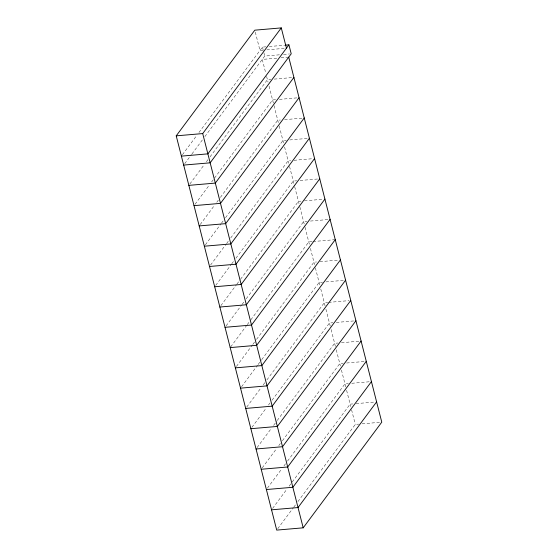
<?xml version="1.0" encoding="UTF-8"?>
<svg xmlns="http://www.w3.org/2000/svg" width="558" height="558" viewBox="0 0 558 558"><rect width="100%" height="100%" fill="white"/><g stroke="black" fill="none" stroke-linecap="round" stroke-linejoin="round"><path stroke-width="0.42" stroke-dasharray="2.79 2.09" d="M182.431 154.733L196.981 135.162M198.969 132.49L262.455 47.116L265.866 46.823M184.712 163.696L191.471 154.601M191.952 153.959L202.903 139.228M204.87 136.584L264.736 56.072L280.109 54.754M189.88 183.973L204.354 164.505M206.425 161.729L207.974 159.644M210.045 156.861L267.421 79.689L270.839 79.396M195.049 204.256L209.522 184.789M211.594 182.006L272.59 99.966L276.008 99.673M200.217 224.532L214.691 205.065M216.762 202.282L218.311 200.196M220.382 197.42L277.758 120.249L280.325 120.026M205.386 244.809L220.898 223.953M221.414 223.256L223.479 220.48M225.551 217.697L282.934 140.525L286.345 140.232M210.554 265.085L226.067 244.23M226.583 243.539L228.647 240.756M230.719 237.973L288.102 160.802L290.662 160.585M215.723 285.368L231.235 264.513M231.751 263.815L233.816 261.032M235.888 258.249L293.271 181.085L296.689 180.792M220.891 305.644L236.404 284.789M236.92 284.092L240.024 279.921M240.54 279.223L298.439 201.361L300.999 201.138M226.06 325.921L241.572 305.066M242.088 304.375L244.16 301.592M246.224 298.809L303.608 221.638L307.026 221.345M230.712 346.895L246.741 325.349M247.257 324.651L250.361 320.48M250.877 319.783L308.776 241.921L312.194 241.628M236.404 366.48L252.425 344.928M252.941 344.23L254.497 342.145M256.561 339.369L313.945 262.197L316.505 261.974M241.572 386.757L257.594 365.204M258.11 364.514L261.214 360.342M261.73 359.645L319.113 282.474L322.531 282.181M246.741 407.04L261.214 387.573M263.278 384.79L264.834 382.704M266.898 379.921L324.282 302.75L327.699 302.457M251.909 427.316L266.382 407.849M268.454 405.066L270.002 402.981M272.067 400.205L329.45 323.033L332.868 322.74M257.078 447.593L271.551 428.125M273.622 425.349L276.719 421.178M277.235 420.481L334.619 343.31L338.036 343.017M262.246 467.876L276.719 448.409M278.791 445.626L280.339 443.54M282.404 440.757L339.787 363.586L343.205 363.293M267.415 488.152L281.888 468.685M283.959 465.902L285.508 463.817M287.579 461.041L344.956 383.869L348.373 383.576M272.583 508.429L287.056 488.961M289.128 486.185L291.708 482.705M292.225 482.014L350.124 404.145L352.691 403.929M277.751 528.712L293.264 507.85M293.78 507.159L295.845 504.376M297.916 501.593L355.293 424.422L358.71 424.129M269.284 46.53L284.664 45.205M263.39 50.157L259.972 50.45L255.215 31.792M266.808 49.864L284.74 48.323M283.527 54.461L289.504 53.952M276.775 58.165L262.253 59.413L265.768 73.203M281.044 57.802L288.737 57.139M274.257 79.103L292.197 77.562M279.425 99.38L297.365 97.845M284.594 119.663L302.534 118.122M289.762 139.939L307.702 138.398M294.08 160.292L312.871 158.681M300.099 180.499L318.039 178.958M304.417 200.845L323.208 199.234M310.436 221.052L328.376 219.517M313.045 241.551L334.402 239.717M319.922 261.681L338.713 260.07M325.949 281.888L344.739 280.276M328.55 302.387L349.05 300.629M336.286 322.447L354.225 320.906M341.454 342.724L359.394 341.182M346.623 363L364.562 361.465M351.791 383.283L369.731 381.742M356.109 403.636L374.899 402.018M362.128 423.836L380.068 422.301M262.455 47.116L263.697 51.999M263.906 52.815L264.736 56.072M266.598 76.446L268.042 82.124M269.075 86.176L273.832 104.834M274.041 105.643L278.379 122.676M279.209 125.927L283.757 143.769M284.587 147.012L288.723 163.236M289.546 166.479L294.512 185.947M294.715 186.763L299.681 206.23M299.883 207.039L304.849 226.506M305.052 227.315L309.599 245.164M310.429 248.408L314.566 264.631M315.389 267.875L319.943 285.717M320.766 288.967L325.112 306M325.935 309.244L330.28 326.277M331.103 329.52L335.449 346.553M336.272 349.796L340.408 366.02M341.44 370.08L345.786 387.113M346.609 390.356L350.745 406.58M351.575 409.823L355.293 424.422"/><path stroke-width="0.84" d="M288.737 57.139L381.777 422.155L303.196 527.826L276.719 530.1L176.223 135.845L254.804 30.174L281.281 27.9L286.449 48.176M176.223 135.845L202.707 133.578L281.281 27.9M183.68 165.084L210.157 162.817L291.213 53.805L288.932 44.842L207.876 153.855L181.392 156.128M293.906 77.416L215.325 183.094L188.848 185.368M299.074 97.699L220.494 203.37L194.017 205.644M304.243 117.975L225.662 223.646L199.185 225.92M309.411 138.251L230.831 243.93L204.354 246.204M314.579 158.535L235.999 264.206L209.522 266.48M319.748 178.811L241.168 284.482L214.691 286.756M324.916 199.087L246.343 304.766L219.859 307.033M330.085 219.371L251.512 325.042L225.027 327.316M335.253 239.647L256.68 345.318L230.196 347.592M340.422 259.923L261.848 365.602L235.364 367.868M345.59 280.2L267.017 385.878L240.533 388.152M350.759 300.483L272.185 406.154L245.708 408.428M355.927 320.759L277.354 426.438L250.877 428.704M361.103 341.036L282.522 446.714L256.045 448.988M366.271 361.319L287.691 466.99L261.214 469.264M371.44 381.595L292.859 487.274L266.382 489.54M376.608 401.872L298.028 507.55L271.551 509.824M285.515 45.135L288.932 44.842M202.707 133.578L303.196 527.826"/></g></svg>
